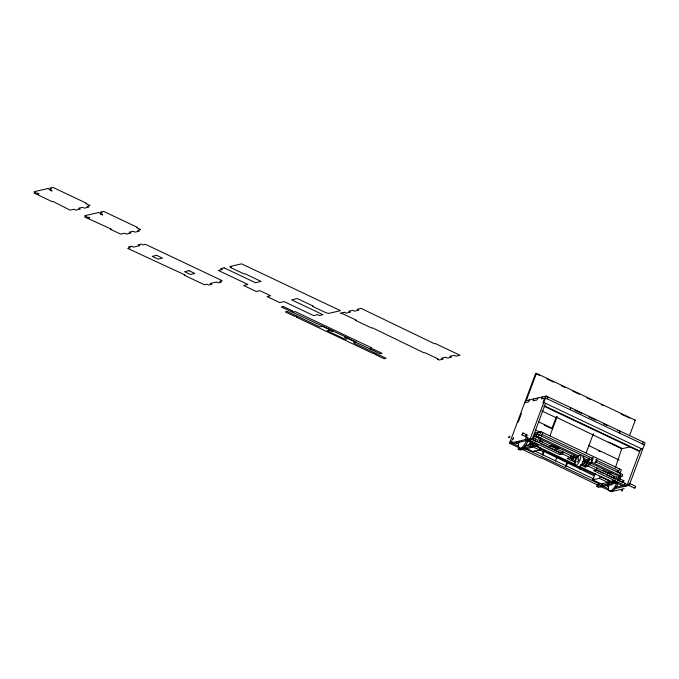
<?xml version="1.0" encoding="UTF-8"?>
<svg xmlns="http://www.w3.org/2000/svg" width="679" height="679" viewBox="0 0 679 679"><rect width="100%" height="100%" fill="white"/><g stroke="black" fill="none" stroke-linecap="round" stroke-linejoin="round"><path stroke-width="1.02" d="M634.61 487.802L635.188 487.887L635.637 486.342L628.924 483.159M512.543 438.999C512.543 441.053 514.504 436.58 513.01 438.031M525.614 435.986C525.852 438.074 527.583 432.795 525.86 435.366M621.599 490.561C621.54 492.886 623.645 487.743 621.871 489.932M613.46 477.498L613.68 476.964M519.316 447.911L509.522 443.268L535.595 373.552L536.427 373.357L635.298 420.191L629.458 435.799M526.217 400.669L536.427 373.357M529.382 399.939L528.661 401.866L524.663 402.791M533.779 398.929L533.057 400.856L537.064 399.931L537.785 398.004M532.098 447.317L530.291 446.459L531.02 444.499L532.828 445.356L532.098 447.317L519.97 450.109L518.162 449.252L518.764 447.648M542.173 396.994L541.452 398.921L545.458 397.996L644.329 444.83M544.626 398.191L542.945 402.689L543.777 402.494L642.648 449.328L641.816 449.523M509.522 443.268L530.324 438.473L546.179 396.069L645.05 442.903L629.195 485.315L614.3 488.744M530.893 441.443L529.297 445.161L524.57 446.247M529.077 440.034L532.132 439.33L545.585 403.351M547.266 398.853L547.987 396.926M534.602 434.925L535.332 432.964L540.951 431.674L621.344 469.758L620.02 473.288M531.784 442.589L530.341 446.442L518.162 449.252M533.227 438.736L534.67 434.883M536.308 441.842L537.225 441.63L538.905 437.132L536.962 437.582L534.356 436.342L535.077 434.416L537.021 433.966L590.722 459.411M534.356 436.342L536.3 435.901L537.021 433.966M537.395 444.626L538.311 444.414L537.717 446.018L535.154 446.612L533.346 445.755L534.076 443.794L531.02 444.499M537.658 434.221L538.388 432.26M533.346 445.755L535.901 445.161L536.503 443.557L534.56 444.007L525.317 439.627L526.038 437.7L527.99 437.251L527.269 439.177L559.819 454.599L562.543 453.971L573.399 459.114L574.12 457.188L539.185 440.654M540.951 431.674L539.627 435.205L538.71 435.417M539.033 442.487L540.713 437.989L539.797 438.201M541.435 436.062L542.759 432.531M526.429 448.463L532.99 451.569L539.61 450.041L540.526 448.132L535.841 445.908M542.275 454.387L543.624 450.763M556.381 416.643L551.866 428.729L552.698 428.534L538.447 421.786M542.767 455.1L544.465 450.567M549.973 435.816L557.213 416.456M570.173 409.709L570.895 407.782M555.43 461.083L557.136 456.526M559.819 454.599L560.54 452.672L563.264 452.044L562.543 453.971M565.446 466.422L567.152 461.856M566.286 466.227L567.992 461.661M570.385 457.688L571.107 455.762M575.673 462.501L567.101 458.444L569.545 457.875L572.567 459.31L573.28 457.383L574.12 457.188M579.959 469.512L580.63 467.704M586.147 452.952L593.387 433.584M580.426 464.759L585.188 467.008L585.909 465.081M588.472 466.252L589.194 464.326M626.14 486.02L593.582 470.598L596.306 469.97L597.028 468.043M602.137 484.322L592.767 479.883L595.16 473.492M592.767 479.883L599.379 478.356L600.304 476.446L609.674 480.885M610.735 484.526L598.555 487.335L596.748 486.478L597.35 484.874L600.126 484.229L524.298 448.31M619.613 433.126L620.334 431.199L617.593 430.486M600.779 486.826L601.866 483.932M607.671 486.359L608.392 484.433M630.12 446.833L621.718 448.768L615.352 467.856M596.748 486.478L608.868 483.686L609.606 481.725L612.662 481.021L614.47 481.878M611.813 481.64L610.684 484.543L608.868 483.686M615.98 481.852L616.897 481.64L616.294 483.244L613.74 483.838L611.932 482.981L612.662 481.021M611.932 482.981L614.487 482.387L615.089 480.783L611.541 481.598L579.314 466.337M619.537 468.9L618.213 472.431L617.296 472.643M617.618 479.714L619.299 475.215M618.221 476.072L619.961 476.896L621.905 476.446L622.626 474.519L595.466 461.652M625.045 483.236L624.332 485.162L627.388 484.458L629.195 485.315M627.388 484.458L640.84 448.471M642.521 443.973L643.242 442.046M622.974 481.25L623.67 480.681L622.999 482.472M535.315 439.389C536.622 438.108 535.273 441.842 534.806 440.756M613.901 476.616C615.208 475.334 613.858 479.043 613.392 477.982M526.811 437.132L522.041 434.866L522.957 432.964L527.736 435.222M525.376 400.865L546.179 396.069M520.513 413.876L521.353 413.681L518.289 421.88L517.449 422.066M510.243 441.342L512.195 440.892L511.474 442.818L518.866 446.324M513.282 443.676L527.125 440.484M634.466 420.386L635.298 420.191M549.65 446.29L553.207 445.466L559.046 448.225L555.481 449.048M557.094 446.918L555.312 447.325L551.985 445.747M608.333 442.428L609.165 442.241L622.558 448.581M572.567 459.31L573.399 459.114M582.896 461.406L585.57 460.795L591.401 463.562L588.735 464.173M589.448 462.246L587.674 462.654L585.171 461.474M585.188 467.008L587.632 466.448L585.374 465.378M607.62 473.407L612.263 472.329M616.252 471.413L618.815 470.827L596.06 460.048M608.8 480.469L607.883 482.387L601.263 483.915M614.894 479.068L615.811 478.856L617.491 474.358L615.547 474.808L583.32 459.539M615.454 487.208L622.38 485.612M611.499 491.579L624.162 488.659M522.991 432.981L522.066 434.883M535.595 373.552L539.398 375.351M547.002 378.958L553.657 382.107M561.261 385.714L565.064 387.514M572.669 391.112L579.323 394.27M586.928 397.869L590.73 399.668M601.187 404.625L603.088 405.524M621.158 414.08L629.713 418.137M574.816 410.226L581.47 413.375M589.075 416.982L595.729 420.131M603.334 423.73L607.136 425.538M544.626 405.923L639.881 451.043L639.041 451.238L543.794 406.118M541.757 410.888L556.008 417.644L556.839 417.449L621.718 448.768M588.871 445.67L619.273 460.065M544.269 425.122L550.915 428.271M598.488 450.814L600.389 451.713M535.341 429.951L540.111 432.209M542.037 434.458L592.275 458.249M536.3 435.901L578.627 455.949M583.371 458.198L588.107 460.438M590.951 461.788L621.905 476.446M539.72 438.889L578.576 457.298M539.873 440.484L542.682 441.817M602.46 470.131L611.83 474.579M532.506 437.488L536.325 439.296M586.172 462.9L615.556 476.828M617.466 477.736L624.154 480.902M571.022 456.305L573.28 457.383M531.818 439.067L560.54 452.672M596.221 469.571L625.902 483.635M530.324 438.473L532.132 439.33M585.451 464.826L596.306 469.97M531.581 439.389L535.4 441.197M540.178 443.463L561.177 453.411M595.542 469.69L604.132 473.755M606.041 474.663L614.639 478.737M617.5 480.087L622.27 482.353M627.999 485.061L634.687 488.226M615.878 482.523L624.188 486.461M535.901 445.161L537.717 446.018M614.487 482.387L616.294 483.244M535.723 445.679L575.529 464.538M535.621 445.959L540.306 448.182M600.083 476.497L609.453 480.936M539.143 448.369L595.059 474.859M609.606 481.725L611.414 482.582M539.584 449.948L543.276 451.696L544.108 451.501L594.21 475.826M532.107 446.493L539.61 450.041M599.379 478.356L608.757 482.794M534.5 450.873L594.218 479.162M515.887 442.649L518.663 443.956M605.524 485.103L608.291 486.419M602.027 485.723L608.494 488.787M522.126 449.243L540.874 458.121L541.706 457.926L598.606 485.468M600.482 486.359L608.392 490.111M595.831 459.878A1.765 0.577 -64.7 0 1 596.816 459.725A1.765 0.577 -64.7 0 1 595.831 462.093A1.765 0.577 -64.7 0 1 594.982 461.907M592.088 460.685A2.122 0.696 -64.7 0 1 590.832 463.002A2.122 0.696 -64.7 0 1 589.992 462.722M591.579 459.556A2.122 0.696 -64.7 0 1 591.765 459.454M591.961 460.651A1.765 0.577 -64.7 0 1 591.01 462.586A1.765 0.577 -64.7 0 1 590.195 462.705M591.579 459.81A1.765 0.577 -64.7 0 1 591.723 459.759M572.652 456.577A2.385 0.781 -64.7 0 1 573.95 456.755A2.385 0.781 -64.7 0 1 572.117 460.048A2.385 0.781 -64.7 0 1 571.888 457.952M575.402 457.306A2.385 0.781 -64.7 0 1 576.378 457.748A2.385 0.781 -64.7 0 1 575.045 460.727A2.385 0.781 -64.7 0 1 573.908 460.659M572.753 457.001A1.494 0.492 -64.7 0 1 573.483 457.273A1.494 0.492 -64.7 0 1 572.329 459.284A1.494 0.492 -64.7 0 1 572.202 457.952M583.609 461.567A2.385 0.781 -64.7 0 1 584.823 461.695A2.385 0.781 -64.7 0 1 583.329 464.894A2.385 0.781 -64.7 0 1 582.404 464.156M586.376 462.331A2.385 0.781 -64.7 0 1 587.199 463.12A2.385 0.781 -64.7 0 1 585.705 466.074A2.385 0.781 -64.7 0 1 584.789 465.48M586.758 463.044A1.494 0.492 -64.7 0 1 586.198 464.903A1.494 0.492 -64.7 0 1 585.247 465.438M585.841 462.62A1.494 0.492 -64.7 0 1 586.011 463.749A1.494 0.492 -64.7 0 1 584.891 465.319M583.634 461.949A1.74 0.569 -64.7 0 1 584.492 462.034A1.74 0.569 -64.7 0 1 583.49 464.317A1.74 0.569 -64.7 0 1 582.692 464.088M575.843 457.51A1.74 0.569 -64.7 0 1 575.665 459.344A1.74 0.569 -64.7 0 1 574.358 460.651M576.641 458.715A5.644 1.85 -64.7 0 1 580.8 456.551A5.644 1.85 -64.7 0 1 576.777 465.073A5.644 1.85 -64.7 0 1 575.784 460.532M577.795 459.36A1.765 0.577 -64.7 0 1 578.78 459.216A1.765 0.577 -64.7 0 1 577.795 461.576A1.765 0.577 -64.7 0 1 576.955 461.389M582.285 456.899A5.644 1.85 -64.7 0 1 582.557 462.586A5.644 1.85 -64.7 0 1 577.965 466.032M528.194 440.713A10.448 3.42 -64.7 0 1 519.707 447.622M526.989 440.136A10.448 3.42 -64.7 0 1 520.139 448.378A10.448 3.42 -64.7 0 1 519.138 441.452M530.706 441.757A4.515 1.477 -64.7 0 1 528.186 445.297A4.515 1.477 -64.7 0 1 526.887 444.329M619.129 476.344A10.448 3.42 -64.7 0 1 618.527 478.899M617.024 482.794A10.448 3.42 -64.7 0 1 610.175 491.027A10.448 3.42 -64.7 0 1 609.173 484.102M619.477 472.601A10.448 3.42 -64.7 0 1 619.732 479.467M618.23 483.363A10.448 3.42 -64.7 0 1 609.886 490.713M613.595 483.125A2.122 0.696 -64.7 0 1 612.764 483.117M607.374 483.168A4.515 1.477 -64.7 0 1 607.315 482.947M613.061 483.202A4.515 1.477 -64.7 0 1 610.328 484.382M37.022 193.218L39.017 193.939L37.056 193.175M50.093 190.205L52.079 190.926L50.102 190.179M87.667 217.204L89.653 217.934L87.676 217.178M100.738 214.191L102.724 214.92L100.764 214.148M508.885 437.539C510.277 438.278 509.887 433.991 508.885 437.539M47.937 188.533L34.086 191.724L35.894 192.581L33.95 193.031L52.037 201.595L52.869 201.408L70.124 210.167L74.13 209.242L75.938 210.1L80.326 209.09L78.518 208.232L82.524 207.307L84.332 208.164L88.728 207.154L86.92 206.297L90.086 205.567L85.868 203.564L86.7 203.369L52.937 187.379L49.881 188.083L51.689 188.94L49.745 189.39L47.937 188.533M98.574 212.519L84.731 215.718L86.539 216.576L84.595 217.017L111.203 229.035L110.363 229.23L120.76 234.153L124.766 233.228L126.574 234.085L130.971 233.075L129.163 232.218L133.169 231.293L134.977 232.15L139.365 231.14L137.557 230.283L140.731 229.553L136.504 227.55L137.345 227.363L103.581 211.364L100.526 212.077L102.334 212.926L100.382 213.376L98.574 212.519M131.531 246.265L128.475 246.969L130.283 247.827L127.728 248.421L185.036 274.978L184.196 275.173L204.498 284.79L207.061 284.195L208.869 285.053L211.924 284.348L210.117 283.491L216.626 281.989L218.434 282.846L221.49 282.141L219.682 281.284L222.237 280.699L145.467 244.33L142.904 244.915L141.096 244.058L138.041 244.771L139.849 245.628L133.339 247.122L131.531 246.265M156.637 255.338L152.189 256.365L158.02 259.132L162.468 258.105L156.637 255.338M189 270.666L184.544 271.693L190.383 274.46L194.831 273.433L189 270.666M224.129 267.865L220.582 268.689L222.389 269.546L218.358 270.471L247.903 284.467L243.591 285.46L256.246 291.452L259.802 290.637L270.658 295.781L267.102 296.596L279.765 302.596L284.068 301.603L313.613 315.591L317.645 314.666L319.453 315.523L323 314.7L291.647 299.855L297.283 298.556L313.435 306.204L312.595 306.399L325.988 312.739L328.628 313.401L340.451 310.676L241.58 263.842L229.757 266.567L231.564 267.424L230.733 267.619L244.117 273.96L244.958 273.764L261.109 281.42L255.474 282.719L224.129 267.865M283.236 306.509L281.284 306.959L349.643 338.745L348.811 338.94L380.155 353.793L382.107 353.343L372.864 348.964L371.837 349.201L370.03 348.344L371.888 347.92L295.119 311.551L293.252 311.975L291.444 311.118L292.471 310.88L283.236 306.509M287.242 311.466L285.299 311.916L294.533 316.287L295.569 316.049L297.377 316.906L296.35 317.144L373.119 353.513L374.146 353.275L375.962 354.132L374.927 354.37L384.17 358.75L386.113 358.3L353.564 342.878L356.288 342.25L345.433 337.107L344.601 337.302L347.614 338.728L345.17 339.296L327.083 330.724L329.527 330.164L332.54 331.59L333.372 331.394L322.525 326.26L319.801 326.888L287.242 311.466M344.304 312.272L340.298 313.189L342.937 313.859L356.331 320.199L355.499 320.395L371.651 328.042L372.482 327.847L423.976 352.825L424.808 352.639L438.193 358.979L437.361 359.174L439.169 360.031L443.175 359.106L441.367 358.249L445.755 357.23L447.571 358.088L451.569 357.171L449.761 356.314L454.158 355.295L455.965 356.152L459.972 355.236L435.247 343.523L434.416 343.718L361.101 308.393L357.095 309.318L358.902 310.176L354.506 311.186L352.698 310.337L348.7 311.254L350.508 312.111L346.112 313.129L344.304 312.272M592.326 460.243A1.765 0.577 -64.7 0 0 593.047 457.604A1.765 0.577 -64.7 0 0 591.46 459.717A1.765 0.577 -64.7 0 0 592.326 460.243M588.421 461.372A2.122 0.696 -64.7 0 0 589.321 458.189A2.122 0.696 -64.7 0 0 587.411 460.693A2.122 0.696 -64.7 0 0 588.421 461.372M588.413 461.16A1.765 0.577 -64.7 0 0 589.168 458.503A1.765 0.577 -64.7 0 0 587.573 460.591A1.765 0.577 -64.7 0 0 588.413 461.16M573.356 459.165A1.494 0.492 -64.7 0 0 574.01 456.908A1.494 0.492 -64.7 0 0 572.66 458.664A1.494 0.492 -64.7 0 0 573.356 459.165"/></g></svg>
